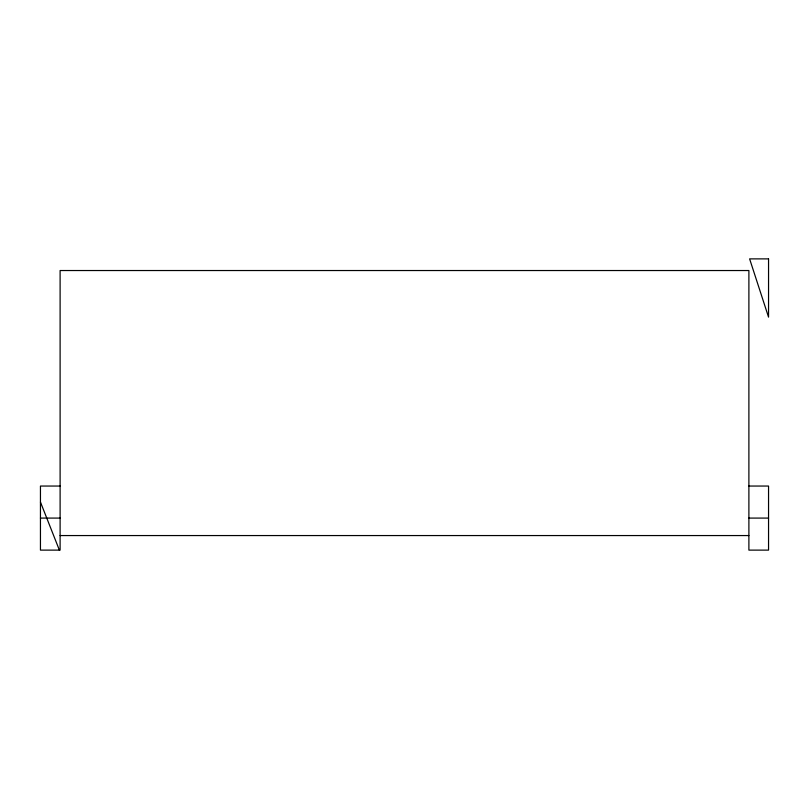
<?xml version="1.0" encoding="UTF-8"?>
<svg xmlns="http://www.w3.org/2000/svg" width="809" height="809" viewBox="0 0 809 809"><rect width="100%" height="100%" fill="white"/><g stroke="black" fill="none" stroke-linecap="round" stroke-linejoin="round"><path stroke-width="1.21" d="M60.109 486.047L40.45 486.047L40.45 550.12L60.109 550.12L60.109 270.53L748.891 270.53L748.891 550.12L768.55 550.12L768.55 486.047L748.891 486.047M40.45 518.084L60.109 518.084M748.891 518.084L768.55 518.084M60.109 535.558L748.891 535.558M40.45 502.065L59.381 550.12M768.55 258.88L749.619 258.88L768.55 317.128L768.55 258.88"/></g></svg>
